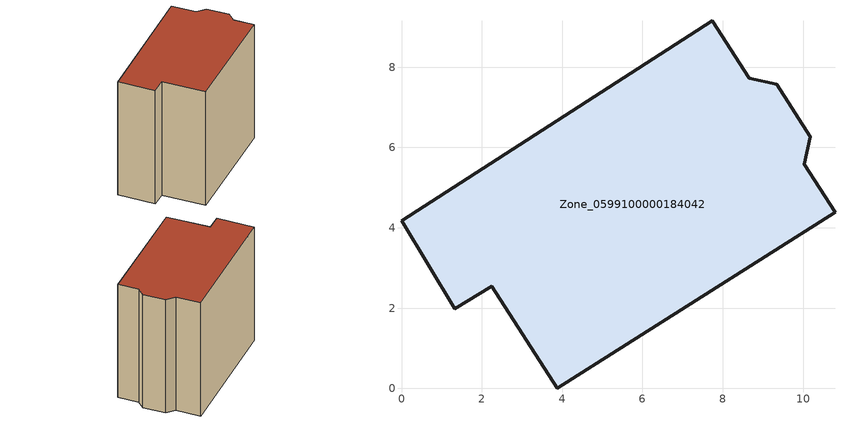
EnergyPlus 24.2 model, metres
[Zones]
Zone_0599100000184042
 floor ground (C_G): 10.03,5.58 10.79,4.39 3.87,0 2.25,2.55 1.33,1.98 0,4.18 7.74,9.16 8.66,7.73 9.34,7.57 10.18,6.27 z0
 wall outside (C_F): 7.74,9.16 0,4.18 1.33,1.98 2.25,2.55 3.87,0 10.79,4.39 10.03,5.58 10.18,6.27 9.34,7.57 8.66,7.73 7.74,9.16 z0:8.66
 roof outside (C_R): 8.66,7.73 7.74,9.16 0,4.18 1.33,1.98 2.25,2.55 3.87,0 10.79,4.39 10.03,5.58 10.18,6.27 9.34,7.57 z8.66
[BUILDING]
Pand.0599100000184042: North Axis=0; Terrain=City; Loads Convergence Tolerance Value=0.04; Temperature Convergence Tolerance Value=0.4; Solar Distribution=FullExterior; Maximum Number of Warmup Days=25; Minimum Number of Warmup Days=1
[Site:Location]
Rotterdam.The.Hague.AP_ZH_NLD Design_Conditions: Latitude=51.96; Longitude=4.45; Time Zone=1; Elevation=-4.5
[SITE:GROUNDTEMPERATURE:BUILDINGSURFACE]
18, 18, 18, 18, 18, 18, 18, 18, 18, 18, 18, 18
[MATERIAL] Thermal Absorptance=0.9; Solar Absorptance=0.7; Visible Absorptance=0.7
Name | Roughness | Thickness | Conductivity | Density | Specific Heat
G.TI.1946 | MediumSmooth | 0.15 | 1 | 540 | 1210
F.TI.1946 | Rough | 0.3 | 0.857143 | 1920 | 840
R.TI.1946 | MediumRough | 0.2 | 0.1 | 1500 | 1000
[CONSTRUCTION]
C_G: G.TI.1946
C_F: F.TI.1946
C_R: R.TI.1946
[ZONE]
Zone_0599100000184042: Type=1; Multiplier=1; Ceiling Height=Autocalculate; Volume=Autocalculate; Floor Area=autocalculate; Part of Total Floor Area=Yes
[ZONEINFILTRATION:DESIGNFLOWRATE]
Infil_Zone_0599100000184042: Zone or ZoneList or Space or SpaceList=Zone_0599100000184042; Schedule=AlwaysOn; Design Flow Rate Calculation Method=Flow/Area; Flow Rate per Floor Area=0.003; Constant Term Coefficient=1; Temperature Term Coefficient=0; Velocity Term Coefficient=0; Velocity Squared Term Coefficient=0
[HVACTEMPLATE:ZONE:IDEALLOADSAIRSYSTEM]
Zone_0599100000184042: Maximum Heating Supply Air Temperature=50; Minimum Cooling Supply Air Temperature=13; Maximum Heating Supply Air Humidity Ratio=0.0156; Minimum Cooling Supply Air Humidity Ratio=0.0077; Heating Limit=NoLimit; Cooling Limit=NoLimit; Dehumidification Control Type=ConstantSensibleHeatRatio; Cooling Sensible Heat Ratio=0.7; Dehumidification Setpoint=60; Humidification Control Type=None; Humidification Setpoint=30; Outdoor Air Method=None; Outdoor Air Flow Rate per Person=0.00944; Outdoor Air Flow Rate per Zone Floor Area=0; Outdoor Air Flow Rate per Zone=0; Demand Controlled Ventilation Type=None; Outdoor Air Economizer Type=NoEconomizer; Heat Recovery Type=None; Sensible Heat Recovery Effectiveness=0.7; Latent Heat Recovery Effectiveness=0.65
[ZONECONTROL:THERMOSTAT]
ThermostatControl_Zone_0599100000184042: Zone or ZoneList=Zone_0599100000184042; Control Type Schedule=DualSetpointControlType; Control 1=Thermostat_Zone_0599100000184042; Temperature Difference Between Cutout And Setpoint=0
[THERMOSTATSETPOINT:DUALSETPOINT]
Thermostat_Zone_0599100000184042: Heating Setpoint Temperature Schedule=HeatingSetpoint_Zone_0599100000184042; Cooling Setpoint Temperature Schedule=CoolingSetpoint_Zone_0599100000184042
[SCHEDULE:COMPACT]
HeatingSetpoint_Zone_0599100000184042: Through: 12/31, For: AllDays, Until: 24:00, 21
CoolingSetpoint_Zone_0599100000184042: Through: 12/31, For: AllDays, Until: 24:00, 24
DualSetpointControlType: Through: 12/31, For: AllDays, Until: 24:00, 4
AlwaysOn: Through: 12/31, For: AllDays, Until: 24:00, 1
